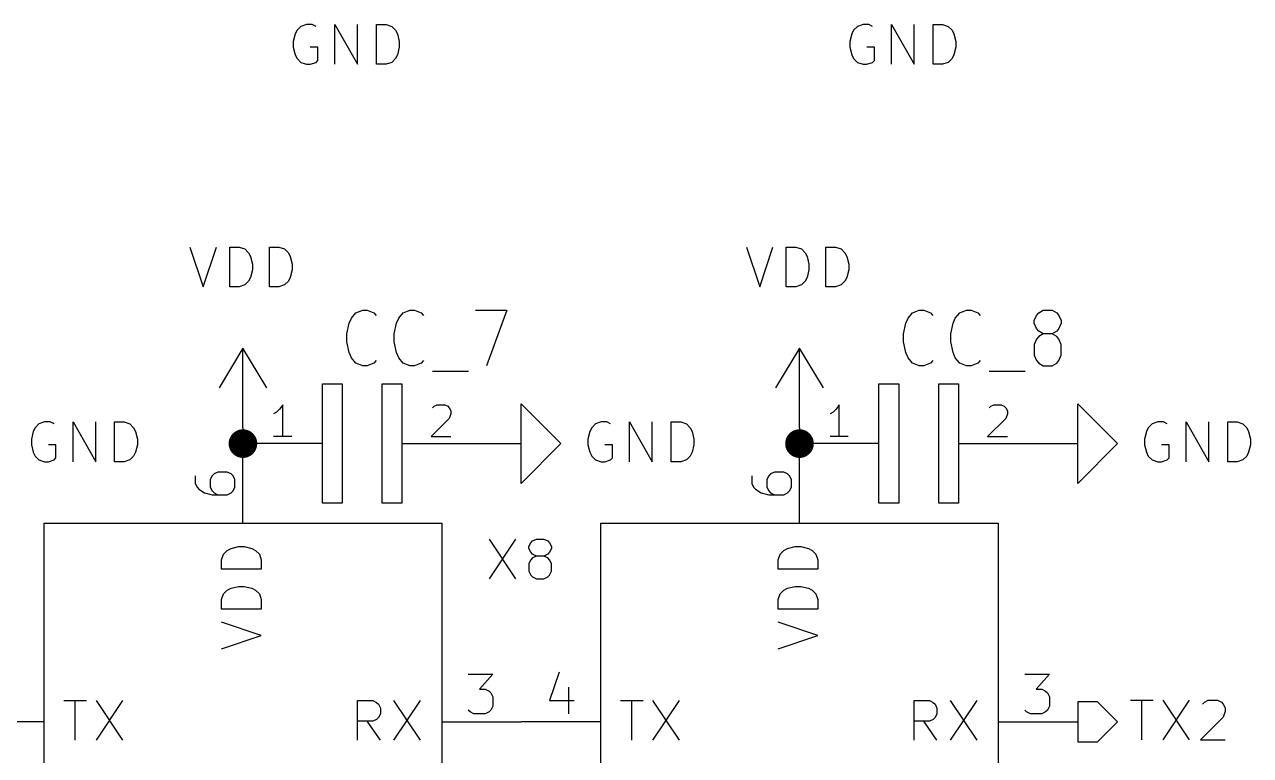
# Model space of a CAD drawing. Header units: millimetres. Extents: x 10 to 287, y -200 to -10.
# Drawn here: x 106.56 to 145.73, y -84.89 to -61.54 of the extents above; entities that cross this region are included whole.
import ezdxf

# ---------------------------------------------------------------- set-up
doc = ezdxf.new("R2010")
doc.units = ezdxf.units.MM
for name, color, linetype in [('GREENSIXTYFIVE', 129, 'CONTINUOUS'), ('LIGHTGREEN', 92, 'CONTINUOUS'), ('LIGHTRED', 12, 'CONTINUOUS'), ('RED', 14, 'CONTINUOUS'), ('YELLOWTHREE', 44, 'CONTINUOUS')]:
    doc.layers.add(name, color=color, linetype=linetype)

msp = doc.modelspace()

# ---------------------------------------------------------------- linework, layer by layer
at = {"layer": 'GREENSIXTYFIVE', "linetype": 'CONTINUOUS'}
for p, q in [((115.207, -61.8416), (115.1466, -62.0835)), ((115.207, -61.8416), (115.1466, -62.0835)), ((115.2675, -61.7207), (115.207, -61.8416)), ((115.2675, -61.7207), (115.207, -61.8416)), ((115.3885, -61.5997), (115.2675, -61.7207)), ((115.3885, -61.5997), (115.2675, -61.7207)), ((115.5699, -61.5392), (115.3885, -61.5997)), ((115.5699, -61.5392), (115.3885, -61.5997)), ((115.7513, -61.5392), (115.5699, -61.5392)), ((115.7513, -61.5392), (115.5699, -61.5392)), ((115.8723, -61.5997), (115.7513, -61.5392)), ((115.8723, -61.5997), (115.7513, -61.5392)), ((116.477, -62.8092), (116.477, -61.5392)), ((116.477, -61.5392), (117.2027, -62.8092)), ((116.477, -62.8092), (116.477, -61.5392)), ((116.477, -61.5392), (117.2027, -62.8092)), ((117.2027, -62.8092), (117.2027, -61.5392)), ((117.2027, -62.8092), (117.2027, -61.5392)), ((117.8075, -62.8092), (117.8075, -61.5392)), ((117.8075, -61.5392), (118.1099, -61.5392)), ((117.8075, -62.8092), (117.8075, -61.5392)), ((117.8075, -61.5392), (118.1099, -61.5392)), ((118.1099, -61.5392), (118.2913, -61.5997)), ((118.1099, -61.5392), (118.2913, -61.5997)), ((118.2913, -61.5997), (118.4123, -61.7207)), ((118.2913, -61.5997), (118.4123, -61.7207)), ((118.4123, -61.7207), (118.4728, -61.8416)), ((118.4123, -61.7207), (118.4728, -61.8416)), ((118.4728, -61.8416), (118.5332, -62.0835)), ((118.4728, -61.8416), (118.5332, -62.0835)), ((132.987, -61.8416), (132.9266, -62.0835)), ((132.987, -61.8416), (132.9266, -62.0835)), ((133.0475, -61.7207), (132.987, -61.8416)), ((133.0475, -61.7207), (132.987, -61.8416)), ((133.1685, -61.5997), (133.0475, -61.7207)), ((133.1685, -61.5997), (133.0475, -61.7207)), ((133.3499, -61.5392), (133.1685, -61.5997)), ((133.3499, -61.5392), (133.1685, -61.5997)), ((133.5313, -61.5392), (133.3499, -61.5392)), ((133.5313, -61.5392), (133.3499, -61.5392)), ((133.6523, -61.5997), (133.5313, -61.5392)), ((133.6523, -61.5997), (133.5313, -61.5392)), ((134.257, -62.8092), (134.257, -61.5392)), ((134.257, -61.5392), (134.9827, -62.8092)), ((134.257, -62.8092), (134.257, -61.5392)), ((134.257, -61.5392), (134.9827, -62.8092)), ((134.9827, -62.8092), (134.9827, -61.5392)), ((134.9827, -62.8092), (134.9827, -61.5392)), ((135.5875, -62.8092), (135.5875, -61.5392)), ((135.5875, -61.5392), (135.8899, -61.5392)), ((135.5875, -62.8092), (135.5875, -61.5392)), ((135.5875, -61.5392), (135.8899, -61.5392)), ((135.8899, -61.5392), (136.0713, -61.5997)), ((135.8899, -61.5392), (136.0713, -61.5997)), ((136.0713, -61.5997), (136.1923, -61.7207)), ((136.0713, -61.5997), (136.1923, -61.7207)), ((136.1923, -61.7207), (136.2528, -61.8416)), ((136.1923, -61.7207), (136.2528, -61.8416)), ((136.2528, -61.8416), (136.3132, -62.0835)), ((136.2528, -61.8416), (136.3132, -62.0835)), ((115.1466, -62.0835), (115.1466, -62.2649)), ((115.1466, -62.0835), (115.1466, -62.2649)), ((115.1466, -62.2649), (115.207, -62.5068)), ((115.1466, -62.2649), (115.207, -62.5068)), ((115.9327, -62.2649), (115.6908, -62.2649)), ((115.9327, -62.2649), (115.6908, -62.2649)), ((115.9327, -62.6883), (115.9327, -62.2649)), ((115.9327, -62.6883), (115.9327, -62.2649)), ((118.5332, -62.2649), (118.4728, -62.5068)), ((118.5332, -62.2649), (118.4728, -62.5068)), ((118.5332, -62.0835), (118.5332, -62.2649)), ((118.5332, -62.0835), (118.5332, -62.2649)), ((132.9266, -62.0835), (132.9266, -62.2649)), ((132.9266, -62.0835), (132.9266, -62.2649)), ((132.9266, -62.2649), (132.987, -62.5068)), ((132.9266, -62.2649), (132.987, -62.5068)), ((133.7127, -62.2649), (133.4708, -62.2649)), ((133.7127, -62.2649), (133.4708, -62.2649)), ((133.7127, -62.6883), (133.7127, -62.2649)), ((133.7127, -62.6883), (133.7127, -62.2649)), ((136.3132, -62.2649), (136.2528, -62.5068)), ((136.3132, -62.2649), (136.2528, -62.5068)), ((136.3132, -62.0835), (136.3132, -62.2649)), ((136.3132, -62.0835), (136.3132, -62.2649)), ((115.207, -62.5068), (115.2675, -62.6278)), ((115.207, -62.5068), (115.2675, -62.6278)), ((115.2675, -62.6278), (115.3885, -62.7488)), ((115.2675, -62.6278), (115.3885, -62.7488)), ((118.4123, -62.6278), (118.2913, -62.7488)), ((118.4123, -62.6278), (118.2913, -62.7488)), ((118.4728, -62.5068), (118.4123, -62.6278)), ((118.4728, -62.5068), (118.4123, -62.6278)), ((132.987, -62.5068), (133.0475, -62.6278)), ((132.987, -62.5068), (133.0475, -62.6278)), ((133.0475, -62.6278), (133.1685, -62.7488)), ((133.0475, -62.6278), (133.1685, -62.7488)), ((136.1923, -62.6278), (136.0713, -62.7488)), ((136.1923, -62.6278), (136.0713, -62.7488)), ((136.2528, -62.5068), (136.1923, -62.6278)), ((136.2528, -62.5068), (136.1923, -62.6278)), ((115.3885, -62.7488), (115.5699, -62.8092)), ((115.3885, -62.7488), (115.5699, -62.8092)), ((115.5699, -62.8092), (115.6908, -62.8092)), ((115.5699, -62.8092), (115.6908, -62.8092)), ((115.6908, -62.8092), (115.8723, -62.7488)), ((115.6908, -62.8092), (115.8723, -62.7488)), ((115.8723, -62.7488), (115.9327, -62.6883)), ((115.8723, -62.7488), (115.9327, -62.6883)), ((118.1099, -62.8092), (117.8075, -62.8092)), ((118.1099, -62.8092), (117.8075, -62.8092)), ((118.2913, -62.7488), (118.1099, -62.8092)), ((118.2913, -62.7488), (118.1099, -62.8092)), ((133.1685, -62.7488), (133.3499, -62.8092)), ((133.1685, -62.7488), (133.3499, -62.8092)), ((133.3499, -62.8092), (133.4708, -62.8092)), ((133.3499, -62.8092), (133.4708, -62.8092)), ((133.4708, -62.8092), (133.6523, -62.7488)), ((133.4708, -62.8092), (133.6523, -62.7488)), ((133.6523, -62.7488), (133.7127, -62.6883)), ((133.6523, -62.7488), (133.7127, -62.6883)), ((135.8899, -62.8092), (135.5875, -62.8092)), ((135.8899, -62.8092), (135.5875, -62.8092)), ((136.0713, -62.7488), (135.8899, -62.8092)), ((136.0713, -62.7488), (135.8899, -62.8092)), ((111.8446, -68.6512), (112.2679, -69.9212)), ((111.8446, -68.6512), (112.2679, -69.9212)), ((112.2679, -69.9212), (112.6913, -68.6512)), ((112.2679, -69.9212), (112.6913, -68.6512)), ((113.1146, -69.9212), (113.1146, -68.6512)), ((113.1146, -68.6512), (113.417, -68.6512)), ((113.1146, -69.9212), (113.1146, -68.6512)), ((113.1146, -68.6512), (113.417, -68.6512)), ((113.417, -68.6512), (113.5984, -68.7117)), ((113.417, -68.6512), (113.5984, -68.7117)), ((113.5984, -68.7117), (113.7194, -68.8327)), ((113.5984, -68.7117), (113.7194, -68.8327)), ((113.7194, -68.8327), (113.7799, -68.9536)), ((113.7194, -68.8327), (113.7799, -68.9536)), ((114.3846, -69.9212), (114.3846, -68.6512)), ((114.3846, -68.6512), (114.687, -68.6512)), ((114.3846, -69.9212), (114.3846, -68.6512)), ((114.3846, -68.6512), (114.687, -68.6512)), ((114.687, -68.6512), (114.8684, -68.7117)), ((114.687, -68.6512), (114.8684, -68.7117)), ((114.8684, -68.7117), (114.9894, -68.8327)), ((114.8684, -68.7117), (114.9894, -68.8327)), ((114.9894, -68.8327), (115.0499, -68.9536)), ((114.9894, -68.8327), (115.0499, -68.9536)), ((129.6246, -68.6512), (130.0479, -69.9212)), ((129.6246, -68.6512), (130.0479, -69.9212)), ((130.0479, -69.9212), (130.4713, -68.6512)), ((130.0479, -69.9212), (130.4713, -68.6512)), ((130.8946, -69.9212), (130.8946, -68.6512)), ((130.8946, -68.6512), (131.197, -68.6512)), ((130.8946, -69.9212), (130.8946, -68.6512)), ((130.8946, -68.6512), (131.197, -68.6512)), ((131.197, -68.6512), (131.3784, -68.7117)), ((131.197, -68.6512), (131.3784, -68.7117)), ((131.3784, -68.7117), (131.4994, -68.8327)), ((131.3784, -68.7117), (131.4994, -68.8327)), ((131.4994, -68.8327), (131.5599, -68.9536)), ((131.4994, -68.8327), (131.5599, -68.9536)), ((132.1646, -69.9212), (132.1646, -68.6512)), ((132.1646, -68.6512), (132.467, -68.6512)), ((132.1646, -69.9212), (132.1646, -68.6512)), ((132.1646, -68.6512), (132.467, -68.6512)), ((132.467, -68.6512), (132.6484, -68.7117)), ((132.467, -68.6512), (132.6484, -68.7117)), ((132.6484, -68.7117), (132.7694, -68.8327)), ((132.6484, -68.7117), (132.7694, -68.8327)), ((132.7694, -68.8327), (132.8299, -68.9536)), ((132.7694, -68.8327), (132.8299, -68.9536)), ((113.7799, -68.9536), (113.8403, -69.1955)), ((113.7799, -68.9536), (113.8403, -69.1955)), ((113.8403, -69.1955), (113.8403, -69.3769)), ((113.8403, -69.1955), (113.8403, -69.3769)), ((115.0499, -68.9536), (115.1103, -69.1955)), ((115.0499, -68.9536), (115.1103, -69.1955)), ((115.1103, -69.1955), (115.1103, -69.3769)), ((115.1103, -69.1955), (115.1103, -69.3769)), ((131.5599, -68.9536), (131.6203, -69.1955)), ((131.5599, -68.9536), (131.6203, -69.1955)), ((131.6203, -69.1955), (131.6203, -69.3769)), ((131.6203, -69.1955), (131.6203, -69.3769)), ((132.8299, -68.9536), (132.8903, -69.1955)), ((132.8299, -68.9536), (132.8903, -69.1955)), ((132.8903, -69.1955), (132.8903, -69.3769)), ((132.8903, -69.1955), (132.8903, -69.3769)), ((113.7799, -69.6188), (113.7194, -69.7398)), ((113.7799, -69.6188), (113.7194, -69.7398)), ((113.8403, -69.3769), (113.7799, -69.6188)), ((113.8403, -69.3769), (113.7799, -69.6188)), ((115.0499, -69.6188), (114.9894, -69.7398)), ((115.0499, -69.6188), (114.9894, -69.7398)), ((115.1103, -69.3769), (115.0499, -69.6188)), ((115.1103, -69.3769), (115.0499, -69.6188)), ((131.5599, -69.6188), (131.4994, -69.7398)), ((131.5599, -69.6188), (131.4994, -69.7398)), ((131.6203, -69.3769), (131.5599, -69.6188)), ((131.6203, -69.3769), (131.5599, -69.6188)), ((132.8299, -69.6188), (132.7694, -69.7398)), ((132.8299, -69.6188), (132.7694, -69.7398)), ((132.8903, -69.3769), (132.8299, -69.6188)), ((132.8903, -69.3769), (132.8299, -69.6188)), ((113.417, -69.9212), (113.1146, -69.9212)), ((113.417, -69.9212), (113.1146, -69.9212)), ((113.5984, -69.8608), (113.417, -69.9212)), ((113.5984, -69.8608), (113.417, -69.9212)), ((113.7194, -69.7398), (113.5984, -69.8608)), ((113.7194, -69.7398), (113.5984, -69.8608)), ((114.687, -69.9212), (114.3846, -69.9212)), ((114.687, -69.9212), (114.3846, -69.9212)), ((114.8684, -69.8608), (114.687, -69.9212)), ((114.8684, -69.8608), (114.687, -69.9212)), ((114.9894, -69.7398), (114.8684, -69.8608)), ((114.9894, -69.7398), (114.8684, -69.8608)), ((131.197, -69.9212), (130.8946, -69.9212)), ((131.197, -69.9212), (130.8946, -69.9212)), ((131.3784, -69.8608), (131.197, -69.9212)), ((131.3784, -69.8608), (131.197, -69.9212)), ((131.4994, -69.7398), (131.3784, -69.8608)), ((131.4994, -69.7398), (131.3784, -69.8608)), ((132.467, -69.9212), (132.1646, -69.9212)), ((132.467, -69.9212), (132.1646, -69.9212)), ((132.6484, -69.8608), (132.467, -69.9212)), ((132.6484, -69.8608), (132.467, -69.9212)), ((132.7694, -69.7398), (132.6484, -69.8608)), ((132.7694, -69.7398), (132.6484, -69.8608)), ((117.0051, -70.9166), (117.149, -70.7473)), ((117.0051, -70.9166), (117.149, -70.7473)), ((117.149, -70.7473), (117.3649, -70.6626)), ((117.149, -70.7473), (117.3649, -70.6626)), ((117.3649, -70.6626), (117.5088, -70.6626)), ((117.3649, -70.6626), (117.5088, -70.6626)), ((117.5088, -70.6626), (117.7247, -70.7473)), ((117.5088, -70.6626), (117.7247, -70.7473)), ((117.7247, -70.7473), (117.7967, -70.832)), ((117.7247, -70.7473), (117.7967, -70.832)), ((118.5164, -70.9166), (118.6603, -70.7473)), ((118.5164, -70.9166), (118.6603, -70.7473)), ((118.6603, -70.7473), (118.8762, -70.6626)), ((118.6603, -70.7473), (118.8762, -70.6626)), ((118.8762, -70.6626), (119.0201, -70.6626)), ((118.8762, -70.6626), (119.0201, -70.6626)), ((119.0201, -70.6626), (119.236, -70.7473)), ((119.0201, -70.6626), (119.236, -70.7473)), ((119.236, -70.7473), (119.308, -70.832)), ((119.236, -70.7473), (119.308, -70.832)), ((120.9633, -70.6626), (121.9708, -70.6626)), ((120.9633, -70.6626), (121.9708, -70.6626)), ((121.9708, -70.6626), (121.3231, -72.4406)), ((121.9708, -70.6626), (121.3231, -72.4406)), ((134.7851, -70.9166), (134.929, -70.7473)), ((134.7851, -70.9166), (134.929, -70.7473)), ((134.929, -70.7473), (135.1449, -70.6626)), ((134.929, -70.7473), (135.1449, -70.6626)), ((135.1449, -70.6626), (135.2888, -70.6626)), ((135.1449, -70.6626), (135.2888, -70.6626)), ((135.2888, -70.6626), (135.5047, -70.7473)), ((135.2888, -70.6626), (135.5047, -70.7473)), ((135.5047, -70.7473), (135.5767, -70.832)), ((135.5047, -70.7473), (135.5767, -70.832)), ((136.2964, -70.9166), (136.4403, -70.7473)), ((136.2964, -70.9166), (136.4403, -70.7473)), ((136.4403, -70.7473), (136.6562, -70.6626)), ((136.4403, -70.7473), (136.6562, -70.6626)), ((136.6562, -70.6626), (136.8001, -70.6626)), ((136.6562, -70.6626), (136.8001, -70.6626)), ((136.8001, -70.6626), (137.016, -70.7473)), ((136.8001, -70.6626), (137.016, -70.7473)), ((137.016, -70.7473), (137.088, -70.832)), ((137.016, -70.7473), (137.088, -70.832)), ((138.8152, -71.0013), (138.8872, -70.832)), ((138.8152, -71.0013), (138.8872, -70.832)), ((138.8872, -70.832), (138.9592, -70.7473)), ((138.8872, -70.832), (138.9592, -70.7473)), ((138.9592, -70.7473), (139.1031, -70.6626)), ((138.9592, -70.7473), (139.1031, -70.6626)), ((139.1031, -70.6626), (139.391, -70.6626)), ((139.1031, -70.6626), (139.391, -70.6626)), ((139.391, -70.6626), (139.5349, -70.7473)), ((139.391, -70.6626), (139.5349, -70.7473)), ((139.5349, -70.7473), (139.6069, -70.832)), ((139.5349, -70.7473), (139.6069, -70.832)), ((139.6069, -70.832), (139.6788, -71.0013)), ((139.6069, -70.832), (139.6788, -71.0013)), ((116.8611, -71.4246), (116.9331, -71.086)), ((116.8611, -71.4246), (116.9331, -71.086)), ((116.9331, -71.086), (117.0051, -70.9166)), ((116.9331, -71.086), (117.0051, -70.9166)), ((118.3724, -71.4246), (118.4444, -71.086)), ((118.3724, -71.4246), (118.4444, -71.086)), ((118.4444, -71.086), (118.5164, -70.9166)), ((118.4444, -71.086), (118.5164, -70.9166)), ((134.6411, -71.4246), (134.7131, -71.086)), ((134.6411, -71.4246), (134.7131, -71.086)), ((134.7131, -71.086), (134.7851, -70.9166)), ((134.7131, -71.086), (134.7851, -70.9166)), ((136.1524, -71.4246), (136.2244, -71.086)), ((136.1524, -71.4246), (136.2244, -71.086)), ((136.2244, -71.086), (136.2964, -70.9166)), ((136.2244, -71.086), (136.2964, -70.9166)), ((138.8152, -71.086), (138.8152, -71.0013)), ((138.8152, -71.086), (138.8152, -71.0013)), ((138.8872, -71.2553), (138.8152, -71.086)), ((138.8872, -71.2553), (138.8152, -71.086)), ((138.9592, -71.34), (138.8872, -71.2553)), ((138.9592, -71.34), (138.8872, -71.2553)), ((139.6069, -71.2553), (139.5349, -71.34)), ((139.6069, -71.2553), (139.5349, -71.34)), ((139.6788, -71.086), (139.6069, -71.2553)), ((139.6788, -71.086), (139.6069, -71.2553)), ((139.6788, -71.0013), (139.6788, -71.086)), ((139.6788, -71.0013), (139.6788, -71.086)), ((116.8611, -71.6786), (116.8611, -71.4246)), ((116.8611, -71.6786), (116.8611, -71.4246)), ((118.3724, -71.6786), (118.3724, -71.4246)), ((118.3724, -71.6786), (118.3724, -71.4246)), ((134.6411, -71.6786), (134.6411, -71.4246)), ((134.6411, -71.6786), (134.6411, -71.4246)), ((136.1524, -71.6786), (136.1524, -71.4246)), ((136.1524, -71.6786), (136.1524, -71.4246)), ((138.8872, -71.594), (138.8152, -71.7633)), ((138.8872, -71.594), (138.8152, -71.7633)), ((138.9592, -71.5093), (138.8872, -71.594)), ((138.9592, -71.5093), (138.8872, -71.594)), ((139.1031, -71.4246), (138.9592, -71.34)), ((139.1031, -71.4246), (138.9592, -71.34)), ((139.1031, -71.4246), (138.9592, -71.5093)), ((139.1031, -71.4246), (138.9592, -71.5093)), ((139.391, -71.4246), (139.1031, -71.4246)), ((139.391, -71.4246), (139.1031, -71.4246)), ((139.5349, -71.34), (139.391, -71.4246)), ((139.5349, -71.34), (139.391, -71.4246)), ((139.5349, -71.5093), (139.391, -71.4246)), ((139.5349, -71.5093), (139.391, -71.4246)), ((139.6069, -71.594), (139.5349, -71.5093)), ((139.6069, -71.594), (139.5349, -71.5093)), ((139.6788, -71.7633), (139.6069, -71.594)), ((139.6788, -71.7633), (139.6069, -71.594)), ((116.9331, -72.0173), (116.8611, -71.6786)), ((116.9331, -72.0173), (116.8611, -71.6786)), ((117.0051, -72.1866), (116.9331, -72.0173)), ((117.0051, -72.1866), (116.9331, -72.0173)), ((118.4444, -72.0173), (118.3724, -71.6786)), ((118.4444, -72.0173), (118.3724, -71.6786)), ((118.5164, -72.1866), (118.4444, -72.0173)), ((118.5164, -72.1866), (118.4444, -72.0173)), ((134.7131, -72.0173), (134.6411, -71.6786)), ((134.7131, -72.0173), (134.6411, -71.6786)), ((134.7851, -72.1866), (134.7131, -72.0173)), ((134.7851, -72.1866), (134.7131, -72.0173)), ((136.2244, -72.0173), (136.1524, -71.6786)), ((136.2244, -72.0173), (136.1524, -71.6786)), ((136.2964, -72.1866), (136.2244, -72.0173)), ((136.2964, -72.1866), (136.2244, -72.0173)), ((138.8152, -71.7633), (138.8152, -72.102)), ((138.8152, -71.7633), (138.8152, -72.102)), ((139.6788, -72.102), (139.6788, -71.7633)), ((139.6788, -72.102), (139.6788, -71.7633)), ((117.149, -72.356), (117.0051, -72.1866)), ((117.149, -72.356), (117.0051, -72.1866)), ((117.3649, -72.4406), (117.149, -72.356)), ((117.3649, -72.4406), (117.149, -72.356)), ((117.5088, -72.4406), (117.3649, -72.4406)), ((117.5088, -72.4406), (117.3649, -72.4406)), ((117.7247, -72.356), (117.5088, -72.4406)), ((117.7247, -72.356), (117.5088, -72.4406)), ((117.7967, -72.2713), (117.7247, -72.356)), ((117.7967, -72.2713), (117.7247, -72.356)), ((118.6603, -72.356), (118.5164, -72.1866)), ((118.6603, -72.356), (118.5164, -72.1866)), ((118.8762, -72.4406), (118.6603, -72.356)), ((118.8762, -72.4406), (118.6603, -72.356)), ((119.0201, -72.4406), (118.8762, -72.4406)), ((119.0201, -72.4406), (118.8762, -72.4406)), ((119.236, -72.356), (119.0201, -72.4406)), ((119.236, -72.356), (119.0201, -72.4406)), ((119.308, -72.2713), (119.236, -72.356)), ((119.308, -72.2713), (119.236, -72.356)), ((134.929, -72.356), (134.7851, -72.1866)), ((134.929, -72.356), (134.7851, -72.1866)), ((135.1449, -72.4406), (134.929, -72.356)), ((135.1449, -72.4406), (134.929, -72.356)), ((135.2888, -72.4406), (135.1449, -72.4406)), ((135.2888, -72.4406), (135.1449, -72.4406)), ((135.5047, -72.356), (135.2888, -72.4406)), ((135.5047, -72.356), (135.2888, -72.4406)), ((135.5767, -72.2713), (135.5047, -72.356)), ((135.5767, -72.2713), (135.5047, -72.356)), ((136.4403, -72.356), (136.2964, -72.1866)), ((136.4403, -72.356), (136.2964, -72.1866)), ((136.6562, -72.4406), (136.4403, -72.356)), ((136.6562, -72.4406), (136.4403, -72.356)), ((136.8001, -72.4406), (136.6562, -72.4406)), ((136.8001, -72.4406), (136.6562, -72.4406)), ((137.016, -72.356), (136.8001, -72.4406)), ((137.016, -72.356), (136.8001, -72.4406)), ((137.088, -72.2713), (137.016, -72.356)), ((137.088, -72.2713), (137.016, -72.356)), ((138.8152, -72.102), (138.8872, -72.2713)), ((138.8152, -72.102), (138.8872, -72.2713)), ((138.8872, -72.2713), (138.9592, -72.356)), ((138.8872, -72.2713), (138.9592, -72.356)), ((138.9592, -72.356), (139.1031, -72.4406)), ((138.9592, -72.356), (139.1031, -72.4406)), ((139.1031, -72.4406), (139.391, -72.4406)), ((139.1031, -72.4406), (139.391, -72.4406)), ((139.391, -72.4406), (139.5349, -72.356)), ((139.391, -72.4406), (139.5349, -72.356)), ((139.5349, -72.356), (139.6069, -72.2713)), ((139.5349, -72.356), (139.6069, -72.2713)), ((139.6069, -72.2713), (139.6788, -72.102)), ((139.6069, -72.2713), (139.6788, -72.102)), ((119.5959, -72.61), (120.7473, -72.61)), ((119.5959, -72.61), (120.7473, -72.61)), ((137.3759, -72.61), (138.5273, -72.61)), ((137.3759, -72.61), (138.5273, -72.61)), ((107.021, -74.2996), (106.9, -74.4206)), ((107.021, -74.2996), (106.9, -74.4206)), ((107.2024, -74.2391), (107.021, -74.2996)), ((107.2024, -74.2391), (107.021, -74.2996)), ((107.3838, -74.2391), (107.2024, -74.2391)), ((107.3838, -74.2391), (107.2024, -74.2391)), ((107.5048, -74.2996), (107.3838, -74.2391)), ((107.5048, -74.2996), (107.3838, -74.2391)), ((108.1095, -75.5091), (108.1095, -74.2391)), ((108.1095, -74.2391), (108.8352, -75.5091)), ((108.1095, -75.5091), (108.1095, -74.2391)), ((108.1095, -74.2391), (108.8352, -75.5091)), ((108.8352, -75.5091), (108.8352, -74.2391)), ((108.8352, -75.5091), (108.8352, -74.2391)), ((109.44, -75.5091), (109.44, -74.2391)), ((109.44, -74.2391), (109.7424, -74.2391)), ((109.44, -75.5091), (109.44, -74.2391)), ((109.44, -74.2391), (109.7424, -74.2391)), ((109.7424, -74.2391), (109.9238, -74.2996)), ((109.7424, -74.2391), (109.9238, -74.2996)), ((109.9238, -74.2996), (110.0448, -74.4206)), ((109.9238, -74.2996), (110.0448, -74.4206)), ((124.801, -74.2996), (124.68, -74.4206)), ((124.801, -74.2996), (124.68, -74.4206)), ((124.9824, -74.2391), (124.801, -74.2996)), ((124.9824, -74.2391), (124.801, -74.2996)), ((125.1638, -74.2391), (124.9824, -74.2391)), ((125.1638, -74.2391), (124.9824, -74.2391)), ((125.2848, -74.2996), (125.1638, -74.2391)), ((125.2848, -74.2996), (125.1638, -74.2391)), ((125.8895, -75.5091), (125.8895, -74.2391)), ((125.8895, -74.2391), (126.6152, -75.5091)), ((125.8895, -75.5091), (125.8895, -74.2391)), ((125.8895, -74.2391), (126.6152, -75.5091)), ((126.6152, -75.5091), (126.6152, -74.2391)), ((126.6152, -75.5091), (126.6152, -74.2391)), ((127.22, -75.5091), (127.22, -74.2391)), ((127.22, -74.2391), (127.5224, -74.2391)), ((127.22, -75.5091), (127.22, -74.2391)), ((127.22, -74.2391), (127.5224, -74.2391)), ((127.5224, -74.2391), (127.7038, -74.2996)), ((127.5224, -74.2391), (127.7038, -74.2996)), ((127.7038, -74.2996), (127.8248, -74.4206)), ((127.7038, -74.2996), (127.8248, -74.4206)), ((142.581, -74.2996), (142.46, -74.4206)), ((142.581, -74.2996), (142.46, -74.4206)), ((142.7624, -74.2391), (142.581, -74.2996)), ((142.7624, -74.2391), (142.581, -74.2996)), ((142.9438, -74.2391), (142.7624, -74.2391)), ((142.9438, -74.2391), (142.7624, -74.2391)), ((143.0648, -74.2996), (142.9438, -74.2391)), ((143.0648, -74.2996), (142.9438, -74.2391)), ((143.6695, -75.5091), (143.6695, -74.2391)), ((143.6695, -74.2391), (144.3952, -75.5091)), ((143.6695, -75.5091), (143.6695, -74.2391)), ((143.6695, -74.2391), (144.3952, -75.5091)), ((144.3952, -75.5091), (144.3952, -74.2391)), ((144.3952, -75.5091), (144.3952, -74.2391)), ((145, -75.5091), (145, -74.2391)), ((145, -74.2391), (145.3024, -74.2391)), ((145, -75.5091), (145, -74.2391)), ((145, -74.2391), (145.3024, -74.2391)), ((145.3024, -74.2391), (145.4838, -74.2996)), ((145.3024, -74.2391), (145.4838, -74.2996)), ((145.4838, -74.2996), (145.6048, -74.4206)), ((145.4838, -74.2996), (145.6048, -74.4206)), ((106.8395, -74.5415), (106.7791, -74.7834)), ((106.8395, -74.5415), (106.7791, -74.7834)), ((106.7791, -74.7834), (106.7791, -74.9648)), ((106.7791, -74.7834), (106.7791, -74.9648)), ((106.9, -74.4206), (106.8395, -74.5415)), ((106.9, -74.4206), (106.8395, -74.5415)), ((110.0448, -74.4206), (110.1053, -74.5415)), ((110.0448, -74.4206), (110.1053, -74.5415)), ((110.1053, -74.5415), (110.1657, -74.7834)), ((110.1053, -74.5415), (110.1657, -74.7834)), ((110.1657, -74.7834), (110.1657, -74.9648)), ((110.1657, -74.7834), (110.1657, -74.9648)), ((124.6195, -74.5415), (124.5591, -74.7834)), ((124.6195, -74.5415), (124.5591, -74.7834)), ((124.5591, -74.7834), (124.5591, -74.9648)), ((124.5591, -74.7834), (124.5591, -74.9648)), ((124.68, -74.4206), (124.6195, -74.5415)), ((124.68, -74.4206), (124.6195, -74.5415)), ((127.8248, -74.4206), (127.8853, -74.5415)), ((127.8248, -74.4206), (127.8853, -74.5415)), ((127.8853, -74.5415), (127.9457, -74.7834)), ((127.8853, -74.5415), (127.9457, -74.7834)), ((127.9457, -74.7834), (127.9457, -74.9648)), ((127.9457, -74.7834), (127.9457, -74.9648)), ((142.3995, -74.5415), (142.3391, -74.7834)), ((142.3995, -74.5415), (142.3391, -74.7834)), ((142.3391, -74.7834), (142.3391, -74.9648)), ((142.3391, -74.7834), (142.3391, -74.9648)), ((142.46, -74.4206), (142.3995, -74.5415)), ((142.46, -74.4206), (142.3995, -74.5415)), ((145.6048, -74.4206), (145.6653, -74.5415)), ((145.6048, -74.4206), (145.6653, -74.5415)), ((145.6653, -74.5415), (145.7257, -74.7834)), ((145.6653, -74.5415), (145.7257, -74.7834)), ((145.7257, -74.7834), (145.7257, -74.9648)), ((145.7257, -74.7834), (145.7257, -74.9648)), ((106.7791, -74.9648), (106.8395, -75.2067)), ((106.7791, -74.9648), (106.8395, -75.2067)), ((107.5652, -74.9648), (107.3233, -74.9648)), ((107.5652, -74.9648), (107.3233, -74.9648)), ((107.5652, -75.3882), (107.5652, -74.9648)), ((107.5652, -75.3882), (107.5652, -74.9648)), ((110.1657, -74.9648), (110.1053, -75.2067)), ((110.1657, -74.9648), (110.1053, -75.2067)), ((124.5591, -74.9648), (124.6195, -75.2067)), ((124.5591, -74.9648), (124.6195, -75.2067)), ((125.3452, -74.9648), (125.1033, -74.9648)), ((125.3452, -74.9648), (125.1033, -74.9648)), ((125.3452, -75.3882), (125.3452, -74.9648)), ((125.3452, -75.3882), (125.3452, -74.9648)), ((127.9457, -74.9648), (127.8853, -75.2067)), ((127.9457, -74.9648), (127.8853, -75.2067)), ((142.3391, -74.9648), (142.3995, -75.2067)), ((142.3391, -74.9648), (142.3995, -75.2067)), ((143.1252, -74.9648), (142.8833, -74.9648)), ((143.1252, -74.9648), (142.8833, -74.9648)), ((143.1252, -75.3882), (143.1252, -74.9648)), ((143.1252, -75.3882), (143.1252, -74.9648)), ((145.7257, -74.9648), (145.6653, -75.2067)), ((145.7257, -74.9648), (145.6653, -75.2067)), ((106.8395, -75.2067), (106.9, -75.3277)), ((106.8395, -75.2067), (106.9, -75.3277)), ((106.9, -75.3277), (107.021, -75.4487)), ((106.9, -75.3277), (107.021, -75.4487)), ((107.021, -75.4487), (107.2024, -75.5091)), ((107.021, -75.4487), (107.2024, -75.5091)), ((107.2024, -75.5091), (107.3233, -75.5091)), ((107.2024, -75.5091), (107.3233, -75.5091)), ((107.3233, -75.5091), (107.5048, -75.4487)), ((107.3233, -75.5091), (107.5048, -75.4487)), ((107.5048, -75.4487), (107.5652, -75.3882)), ((107.5048, -75.4487), (107.5652, -75.3882)), ((109.7424, -75.5091), (109.44, -75.5091)), ((109.7424, -75.5091), (109.44, -75.5091)), ((109.9238, -75.4487), (109.7424, -75.5091)), ((109.9238, -75.4487), (109.7424, -75.5091)), ((110.0448, -75.3277), (109.9238, -75.4487)), ((110.0448, -75.3277), (109.9238, -75.4487)), ((110.1053, -75.2067), (110.0448, -75.3277)), ((110.1053, -75.2067), (110.0448, -75.3277)), ((124.6195, -75.2067), (124.68, -75.3277)), ((124.6195, -75.2067), (124.68, -75.3277)), ((124.68, -75.3277), (124.801, -75.4487)), ((124.68, -75.3277), (124.801, -75.4487)), ((124.801, -75.4487), (124.9824, -75.5091)), ((124.801, -75.4487), (124.9824, -75.5091)), ((124.9824, -75.5091), (125.1033, -75.5091)), ((124.9824, -75.5091), (125.1033, -75.5091)), ((125.1033, -75.5091), (125.2848, -75.4487)), ((125.1033, -75.5091), (125.2848, -75.4487)), ((125.2848, -75.4487), (125.3452, -75.3882)), ((125.2848, -75.4487), (125.3452, -75.3882)), ((127.5224, -75.5091), (127.22, -75.5091)), ((127.5224, -75.5091), (127.22, -75.5091)), ((127.7038, -75.4487), (127.5224, -75.5091)), ((127.7038, -75.4487), (127.5224, -75.5091)), ((127.8248, -75.3277), (127.7038, -75.4487)), ((127.8248, -75.3277), (127.7038, -75.4487)), ((127.8853, -75.2067), (127.8248, -75.3277)), ((127.8853, -75.2067), (127.8248, -75.3277)), ((142.3995, -75.2067), (142.46, -75.3277)), ((142.3995, -75.2067), (142.46, -75.3277)), ((142.46, -75.3277), (142.581, -75.4487)), ((142.46, -75.3277), (142.581, -75.4487)), ((142.581, -75.4487), (142.7624, -75.5091)), ((142.581, -75.4487), (142.7624, -75.5091)), ((142.7624, -75.5091), (142.8833, -75.5091)), ((142.7624, -75.5091), (142.8833, -75.5091)), ((142.8833, -75.5091), (143.0648, -75.4487)), ((142.8833, -75.5091), (143.0648, -75.4487)), ((143.0648, -75.4487), (143.1252, -75.3882)), ((143.0648, -75.4487), (143.1252, -75.3882)), ((145.3024, -75.5091), (145, -75.5091)), ((145.3024, -75.5091), (145, -75.5091)), ((145.4838, -75.4487), (145.3024, -75.5091)), ((145.4838, -75.4487), (145.3024, -75.5091)), ((145.6048, -75.3277), (145.4838, -75.4487)), ((145.6048, -75.3277), (145.4838, -75.4487)), ((145.6653, -75.2067), (145.6048, -75.3277)), ((145.6653, -75.2067), (145.6048, -75.3277)), ((113.037, -78.3408), (113.1579, -78.2803)), ((113.037, -78.3408), (113.1579, -78.2803)), ((113.1579, -78.2803), (113.3998, -78.2199)), ((113.1579, -78.2803), (113.3998, -78.2199)), ((113.3998, -78.2199), (113.5812, -78.2199)), ((113.3998, -78.2199), (113.5812, -78.2199)), ((113.5812, -78.2199), (113.8231, -78.2803)), ((113.5812, -78.2199), (113.8231, -78.2803)), ((113.8231, -78.2803), (113.9441, -78.3408)), ((113.8231, -78.2803), (113.9441, -78.3408)), ((121.3999, -77.979), (122.2465, -79.249)), ((122.2465, -77.979), (121.3999, -79.249)), ((121.3999, -77.979), (122.2465, -79.249)), ((122.2465, -77.979), (121.3999, -79.249)), ((122.6699, -78.2209), (122.7303, -78.1)), ((122.6699, -78.2209), (122.7303, -78.1)), ((122.6699, -78.2814), (122.6699, -78.2209)), ((122.6699, -78.2814), (122.6699, -78.2209)), ((122.7303, -78.4024), (122.6699, -78.2814)), ((122.7303, -78.4024), (122.6699, -78.2814)), ((122.7303, -78.1), (122.7908, -78.0395)), ((122.7303, -78.1), (122.7908, -78.0395)), ((122.7908, -78.0395), (122.9118, -77.979)), ((122.7908, -78.0395), (122.9118, -77.979)), ((122.9118, -77.979), (123.1537, -77.979)), ((122.9118, -77.979), (123.1537, -77.979)), ((123.1537, -77.979), (123.2746, -78.0395)), ((123.1537, -77.979), (123.2746, -78.0395)), ((123.2746, -78.0395), (123.3351, -78.1)), ((123.2746, -78.0395), (123.3351, -78.1)), ((123.3351, -78.1), (123.3956, -78.2209)), ((123.3351, -78.1), (123.3956, -78.2209)), ((123.3956, -78.2814), (123.3351, -78.4024)), ((123.3956, -78.2814), (123.3351, -78.4024)), ((123.3956, -78.2209), (123.3956, -78.2814)), ((123.3956, -78.2209), (123.3956, -78.2814)), ((130.817, -78.3408), (130.9379, -78.2803)), ((130.817, -78.3408), (130.9379, -78.2803)), ((130.9379, -78.2803), (131.1798, -78.2199)), ((130.9379, -78.2803), (131.1798, -78.2199)), ((131.1798, -78.2199), (131.3612, -78.2199)), ((131.1798, -78.2199), (131.3612, -78.2199)), ((131.3612, -78.2199), (131.6031, -78.2803)), ((131.3612, -78.2199), (131.6031, -78.2803)), ((131.6031, -78.2803), (131.7241, -78.3408)), ((131.6031, -78.2803), (131.7241, -78.3408)), ((112.8555, -78.6432), (112.916, -78.4618)), ((112.8555, -78.6432), (112.916, -78.4618)), ((112.8555, -78.9456), (112.8555, -78.6432)), ((112.8555, -78.9456), (112.8555, -78.6432)), ((112.916, -78.4618), (113.037, -78.3408)), ((112.916, -78.4618), (113.037, -78.3408)), ((113.9441, -78.3408), (114.0651, -78.4618)), ((113.9441, -78.3408), (114.0651, -78.4618)), ((114.0651, -78.4618), (114.1255, -78.6432)), ((114.0651, -78.4618), (114.1255, -78.6432)), ((114.1255, -78.6432), (114.1255, -78.9456)), ((114.1255, -78.6432), (114.1255, -78.9456)), ((122.7303, -78.6443), (122.6699, -78.7652)), ((122.7303, -78.6443), (122.6699, -78.7652)), ((122.7908, -78.4628), (122.7303, -78.4024)), ((122.7908, -78.4628), (122.7303, -78.4024)), ((122.7908, -78.5838), (122.7303, -78.6443)), ((122.7908, -78.5838), (122.7303, -78.6443)), ((122.9118, -78.5233), (122.7908, -78.4628)), ((122.9118, -78.5233), (122.7908, -78.4628)), ((122.9118, -78.5233), (122.7908, -78.5838)), ((122.9118, -78.5233), (122.7908, -78.5838)), ((123.1537, -78.5233), (122.9118, -78.5233)), ((123.1537, -78.5233), (122.9118, -78.5233)), ((123.2746, -78.4628), (123.1537, -78.5233)), ((123.2746, -78.4628), (123.1537, -78.5233)), ((123.2746, -78.5838), (123.1537, -78.5233)), ((123.2746, -78.5838), (123.1537, -78.5233)), ((123.3351, -78.4024), (123.2746, -78.4628)), ((123.3351, -78.4024), (123.2746, -78.4628)), ((123.3351, -78.6443), (123.2746, -78.5838)), ((123.3351, -78.6443), (123.2746, -78.5838)), ((123.3956, -78.7652), (123.3351, -78.6443)), ((123.3956, -78.7652), (123.3351, -78.6443)), ((130.6355, -78.6432), (130.696, -78.4618)), ((130.6355, -78.6432), (130.696, -78.4618)), ((130.6355, -78.9456), (130.6355, -78.6432)), ((130.6355, -78.9456), (130.6355, -78.6432)), ((130.696, -78.4618), (130.817, -78.3408)), ((130.696, -78.4618), (130.817, -78.3408)), ((131.7241, -78.3408), (131.8451, -78.4618)), ((131.7241, -78.3408), (131.8451, -78.4618)), ((131.8451, -78.4618), (131.9055, -78.6432)), ((131.8451, -78.4618), (131.9055, -78.6432)), ((131.9055, -78.6432), (131.9055, -78.9456)), ((131.9055, -78.6432), (131.9055, -78.9456)), ((114.1255, -78.9456), (112.8555, -78.9456)), ((114.1255, -78.9456), (112.8555, -78.9456)), ((122.6699, -78.7652), (122.6699, -79.0071)), ((122.6699, -78.7652), (122.6699, -79.0071)), ((122.6699, -79.0071), (122.7303, -79.1281)), ((122.6699, -79.0071), (122.7303, -79.1281)), ((123.3351, -79.1281), (123.3956, -79.0071)), ((123.3351, -79.1281), (123.3956, -79.0071)), ((123.3956, -79.0071), (123.3956, -78.7652)), ((123.3956, -79.0071), (123.3956, -78.7652)), ((131.9055, -78.9456), (130.6355, -78.9456)), ((131.9055, -78.9456), (130.6355, -78.9456)), ((113.1579, -79.5503), (113.3998, -79.4899)), ((113.1579, -79.5503), (113.3998, -79.4899)), ((113.3998, -79.4899), (113.5812, -79.4899)), ((113.3998, -79.4899), (113.5812, -79.4899)), ((113.5812, -79.4899), (113.8231, -79.5503)), ((113.5812, -79.4899), (113.8231, -79.5503)), ((122.7303, -79.1281), (122.7908, -79.1886)), ((122.7303, -79.1281), (122.7908, -79.1886)), ((122.7908, -79.1886), (122.9118, -79.249)), ((122.7908, -79.1886), (122.9118, -79.249)), ((122.9118, -79.249), (123.1537, -79.249)), ((122.9118, -79.249), (123.1537, -79.249)), ((123.1537, -79.249), (123.2746, -79.1886)), ((123.1537, -79.249), (123.2746, -79.1886)), ((123.2746, -79.1886), (123.3351, -79.1281)), ((123.2746, -79.1886), (123.3351, -79.1281)), ((130.9379, -79.5503), (131.1798, -79.4899)), ((130.9379, -79.5503), (131.1798, -79.4899)), ((131.1798, -79.4899), (131.3612, -79.4899)), ((131.1798, -79.4899), (131.3612, -79.4899)), ((131.3612, -79.4899), (131.6031, -79.5503)), ((131.3612, -79.4899), (131.6031, -79.5503)), ((112.8555, -79.9132), (112.916, -79.7318)), ((112.8555, -79.9132), (112.916, -79.7318)), ((112.916, -79.7318), (113.037, -79.6108)), ((112.916, -79.7318), (113.037, -79.6108)), ((113.037, -79.6108), (113.1579, -79.5503)), ((113.037, -79.6108), (113.1579, -79.5503)), ((113.8231, -79.5503), (113.9441, -79.6108)), ((113.8231, -79.5503), (113.9441, -79.6108)), ((113.9441, -79.6108), (114.0651, -79.7318)), ((113.9441, -79.6108), (114.0651, -79.7318)), ((114.0651, -79.7318), (114.1255, -79.9132)), ((114.0651, -79.7318), (114.1255, -79.9132)), ((130.6355, -79.9132), (130.696, -79.7318)), ((130.6355, -79.9132), (130.696, -79.7318)), ((130.696, -79.7318), (130.817, -79.6108)), ((130.696, -79.7318), (130.817, -79.6108)), ((130.817, -79.6108), (130.9379, -79.5503)), ((130.817, -79.6108), (130.9379, -79.5503)), ((131.6031, -79.5503), (131.7241, -79.6108)), ((131.6031, -79.5503), (131.7241, -79.6108)), ((131.7241, -79.6108), (131.8451, -79.7318)), ((131.7241, -79.6108), (131.8451, -79.7318)), ((131.8451, -79.7318), (131.9055, -79.9132)), ((131.8451, -79.7318), (131.9055, -79.9132)), ((112.8555, -80.2156), (112.8555, -79.9132)), ((112.8555, -80.2156), (112.8555, -79.9132)), ((114.1255, -80.2156), (112.8555, -80.2156)), ((114.1255, -80.2156), (112.8555, -80.2156)), ((114.1255, -79.9132), (114.1255, -80.2156)), ((114.1255, -79.9132), (114.1255, -80.2156)), ((130.6355, -80.2156), (130.6355, -79.9132)), ((130.6355, -80.2156), (130.6355, -79.9132)), ((131.9055, -80.2156), (130.6355, -80.2156)), ((131.9055, -80.2156), (130.6355, -80.2156)), ((131.9055, -79.9132), (131.9055, -80.2156)), ((131.9055, -79.9132), (131.9055, -80.2156)), ((114.1255, -81.0623), (112.8555, -80.6389)), ((114.1255, -81.0623), (112.8555, -80.6389)), ((131.9055, -81.0623), (130.6355, -80.6389)), ((131.9055, -81.0623), (130.6355, -80.6389)), ((112.8555, -81.4856), (114.1255, -81.0623)), ((112.8555, -81.4856), (114.1255, -81.0623)), ((130.6355, -81.4856), (131.9055, -81.0623)), ((130.6355, -81.4856), (131.9055, -81.0623)), ((107.8169, -83.1375), (108.5426, -83.1375)), ((107.8169, -83.1375), (108.5426, -83.1375)), ((108.1798, -84.4075), (108.1798, -83.1375)), ((108.1798, -84.4075), (108.1798, -83.1375)), ((108.845, -83.1375), (109.6916, -84.4075)), ((109.6916, -83.1375), (108.845, -84.4075)), ((108.845, -83.1375), (109.6916, -84.4075)), ((109.6916, -83.1375), (108.845, -84.4075)), ((117.2028, -84.4075), (117.2028, -83.1375)), ((117.2028, -83.1375), (117.6866, -83.1375)), ((117.2028, -84.4075), (117.2028, -83.1375)), ((117.2028, -83.1375), (117.6866, -83.1375)), ((117.6866, -83.1375), (117.8076, -83.198)), ((117.6866, -83.1375), (117.8076, -83.198)), ((117.8076, -83.198), (117.8681, -83.2585)), ((117.8076, -83.198), (117.8681, -83.2585)), ((117.8681, -83.2585), (117.9285, -83.3794)), ((117.8681, -83.2585), (117.9285, -83.3794)), ((117.9285, -83.3794), (117.9285, -83.5609)), ((117.9285, -83.3794), (117.9285, -83.5609)), ((118.3519, -83.1375), (119.1985, -84.4075)), ((119.1985, -83.1375), (118.3519, -84.4075)), ((118.3519, -83.1375), (119.1985, -84.4075)), ((119.1985, -83.1375), (118.3519, -84.4075)), ((125.5969, -83.1375), (126.3226, -83.1375)), ((125.5969, -83.1375), (126.3226, -83.1375)), ((125.9598, -84.4075), (125.9598, -83.1375)), ((125.9598, -84.4075), (125.9598, -83.1375)), ((126.625, -83.1375), (127.4716, -84.4075)), ((127.4716, -83.1375), (126.625, -84.4075)), ((126.625, -83.1375), (127.4716, -84.4075)), ((127.4716, -83.1375), (126.625, -84.4075)), ((134.9828, -84.4075), (134.9828, -83.1375)), ((134.9828, -83.1375), (135.4666, -83.1375)), ((134.9828, -84.4075), (134.9828, -83.1375)), ((134.9828, -83.1375), (135.4666, -83.1375)), ((135.4666, -83.1375), (135.5876, -83.198)), ((135.4666, -83.1375), (135.5876, -83.198)), ((135.5876, -83.198), (135.6481, -83.2585)), ((135.5876, -83.198), (135.6481, -83.2585)), ((135.6481, -83.2585), (135.7085, -83.3794)), ((135.6481, -83.2585), (135.7085, -83.3794)), ((135.7085, -83.3794), (135.7085, -83.5609)), ((135.7085, -83.3794), (135.7085, -83.5609)), ((136.1319, -83.1375), (136.9785, -84.4075)), ((136.9785, -83.1375), (136.1319, -84.4075)), ((136.1319, -83.1375), (136.9785, -84.4075)), ((136.9785, -83.1375), (136.1319, -84.4075)), ((117.6866, -83.8028), (117.2028, -83.8028)), ((117.6866, -83.8028), (117.2028, -83.8028)), ((117.9285, -84.4075), (117.5052, -83.8028)), ((117.9285, -84.4075), (117.5052, -83.8028)), ((117.8076, -83.7423), (117.6866, -83.8028)), ((117.8076, -83.7423), (117.6866, -83.8028)), ((117.8681, -83.6818), (117.8076, -83.7423)), ((117.8681, -83.6818), (117.8076, -83.7423)), ((117.9285, -83.5609), (117.8681, -83.6818)), ((117.9285, -83.5609), (117.8681, -83.6818)), ((135.4666, -83.8028), (134.9828, -83.8028)), ((135.4666, -83.8028), (134.9828, -83.8028)), ((135.7085, -84.4075), (135.2852, -83.8028)), ((135.7085, -84.4075), (135.2852, -83.8028)), ((135.5876, -83.7423), (135.4666, -83.8028)), ((135.5876, -83.7423), (135.4666, -83.8028)), ((135.6481, -83.6818), (135.5876, -83.7423)), ((135.6481, -83.6818), (135.5876, -83.7423)), ((135.7085, -83.5609), (135.6481, -83.6818)), ((135.7085, -83.5609), (135.6481, -83.6818))]:
    msp.add_line(p, q, dxfattribs=at)
at = {"layer": 'LIGHTGREEN', "linetype": 'CONTINUOUS'}
for p, q in [((113.538, -74.422), (113.538, -74.93)), ((131.318, -74.422), (131.318, -74.93))]:
    msp.add_line(p, q, dxfattribs=at)
at = {"layer": 'LIGHTGREEN', "const_width": 0.4572}
for points in [[(113.3094, -74.93, 1), (113.7666, -74.93, 1)], [(131.0894, -74.93, 1), (131.5466, -74.93, 1)]]:
    msp.add_lwpolyline(points, format="xyb", close=True, dxfattribs=at)
at = {"layer": 'LIGHTRED', "linetype": 'CONTINUOUS'}
for p, q in [((114.6144, -73.9299), (114.5177, -73.9783)), ((114.6144, -73.9299), (114.5177, -73.9783)), ((114.7112, -73.8332), (114.6144, -73.9299)), ((114.7112, -73.8332), (114.6144, -73.9299)), ((114.808, -73.688), (114.7112, -73.8332)), ((114.808, -73.688), (114.7112, -73.8332)), ((114.808, -74.704), (114.808, -73.688)), ((114.808, -74.704), (114.808, -73.688)), ((119.5977, -73.7848), (119.6461, -73.7364)), ((119.5977, -73.7848), (119.6461, -73.7364)), ((119.6461, -73.7364), (119.7428, -73.688)), ((119.6461, -73.7364), (119.7428, -73.688)), ((119.7428, -73.688), (119.9847, -73.688)), ((119.7428, -73.688), (119.9847, -73.688)), ((119.9847, -73.688), (120.0815, -73.7364)), ((119.9847, -73.688), (120.0815, -73.7364)), ((120.0815, -73.7364), (120.1299, -73.7848)), ((120.0815, -73.7364), (120.1299, -73.7848)), ((120.1299, -73.7848), (120.1782, -73.8816)), ((120.1299, -73.7848), (120.1782, -73.8816)), ((120.1782, -73.9783), (120.1299, -74.1235)), ((120.1782, -73.9783), (120.1299, -74.1235)), ((120.1782, -73.8816), (120.1782, -73.9783)), ((120.1782, -73.8816), (120.1782, -73.9783)), ((132.3944, -73.9299), (132.2977, -73.9783)), ((132.3944, -73.9299), (132.2977, -73.9783)), ((132.4912, -73.8332), (132.3944, -73.9299)), ((132.4912, -73.8332), (132.3944, -73.9299)), ((132.588, -73.688), (132.4912, -73.8332)), ((132.588, -73.688), (132.4912, -73.8332)), ((132.588, -74.704), (132.588, -73.688)), ((132.588, -74.704), (132.588, -73.688)), ((137.3777, -73.7848), (137.4261, -73.7364)), ((137.3777, -73.7848), (137.4261, -73.7364)), ((137.4261, -73.7364), (137.5228, -73.688)), ((137.4261, -73.7364), (137.5228, -73.688)), ((137.5228, -73.688), (137.7647, -73.688)), ((137.5228, -73.688), (137.7647, -73.688)), ((137.7647, -73.688), (137.8615, -73.7364)), ((137.7647, -73.688), (137.8615, -73.7364)), ((137.8615, -73.7364), (137.9099, -73.7848)), ((137.8615, -73.7364), (137.9099, -73.7848)), ((137.9099, -73.7848), (137.9582, -73.8816)), ((137.9099, -73.7848), (137.9582, -73.8816)), ((137.9582, -73.9783), (137.9099, -74.1235)), ((137.9582, -73.9783), (137.9099, -74.1235)), ((137.9582, -73.8816), (137.9582, -73.9783)), ((137.9582, -73.8816), (137.9582, -73.9783)), ((120.1299, -74.1235), (119.5493, -74.704)), ((120.1299, -74.1235), (119.5493, -74.704)), ((137.9099, -74.1235), (137.3293, -74.704)), ((137.9099, -74.1235), (137.3293, -74.704)), ((115.0982, -74.704), (114.5177, -74.704)), ((115.0982, -74.704), (114.5177, -74.704)), ((119.5493, -74.704), (120.1782, -74.704)), ((119.5493, -74.704), (120.1782, -74.704)), ((132.8782, -74.704), (132.2977, -74.704)), ((132.8782, -74.704), (132.2977, -74.704)), ((137.3293, -74.704), (137.9582, -74.704)), ((137.3293, -74.704), (137.9582, -74.704)), ((112.0109, -75.958), (112.0109, -76.1999)), ((112.0109, -75.958), (112.0109, -76.1999)), ((112.5552, -75.958), (112.4947, -76.0789)), ((112.5552, -75.958), (112.4947, -76.0789)), ((112.6157, -75.8975), (112.5552, -75.958)), ((112.6157, -75.8975), (112.5552, -75.958)), ((112.7366, -75.837), (112.6157, -75.8975)), ((112.7366, -75.837), (112.6157, -75.8975)), ((113.039, -75.837), (112.7366, -75.837)), ((113.039, -75.837), (112.7366, -75.837)), ((113.16, -75.8975), (113.039, -75.837)), ((113.16, -75.8975), (113.039, -75.837)), ((113.2205, -75.958), (113.16, -75.8975)), ((113.2205, -75.958), (113.16, -75.8975)), ((113.2809, -76.0789), (113.2205, -75.958)), ((113.2809, -76.0789), (113.2205, -75.958)), ((129.7909, -75.958), (129.7909, -76.1999)), ((129.7909, -75.958), (129.7909, -76.1999)), ((130.3352, -75.958), (130.2747, -76.0789)), ((130.3352, -75.958), (130.2747, -76.0789)), ((130.3957, -75.8975), (130.3352, -75.958)), ((130.3957, -75.8975), (130.3352, -75.958)), ((130.5166, -75.837), (130.3957, -75.8975)), ((130.5166, -75.837), (130.3957, -75.8975)), ((130.819, -75.837), (130.5166, -75.837)), ((130.819, -75.837), (130.5166, -75.837)), ((130.94, -75.8975), (130.819, -75.837)), ((130.94, -75.8975), (130.819, -75.837)), ((131.0005, -75.958), (130.94, -75.8975)), ((131.0005, -75.958), (130.94, -75.8975)), ((131.0609, -76.0789), (131.0005, -75.958)), ((131.0609, -76.0789), (131.0005, -75.958)), ((112.0109, -76.1999), (112.0714, -76.3208)), ((112.0109, -76.1999), (112.0714, -76.3208)), ((112.0714, -76.3208), (112.1319, -76.3813)), ((112.0714, -76.3208), (112.1319, -76.3813)), ((112.4947, -76.0789), (112.4947, -76.3208)), ((112.4947, -76.0789), (112.4947, -76.3208)), ((112.4947, -76.3208), (112.5552, -76.4418)), ((112.4947, -76.3208), (112.5552, -76.4418)), ((113.2205, -76.4418), (113.2809, -76.3208)), ((113.2205, -76.4418), (113.2809, -76.3208)), ((113.2809, -76.3208), (113.2809, -76.0789)), ((113.2809, -76.3208), (113.2809, -76.0789)), ((129.7909, -76.1999), (129.8514, -76.3208)), ((129.7909, -76.1999), (129.8514, -76.3208)), ((129.8514, -76.3208), (129.9119, -76.3813)), ((129.8514, -76.3208), (129.9119, -76.3813)), ((130.2747, -76.0789), (130.2747, -76.3208)), ((130.2747, -76.0789), (130.2747, -76.3208)), ((130.2747, -76.3208), (130.3352, -76.4418)), ((130.2747, -76.3208), (130.3352, -76.4418)), ((131.0005, -76.4418), (131.0609, -76.3208)), ((131.0005, -76.4418), (131.0609, -76.3208)), ((131.0609, -76.3208), (131.0609, -76.0789)), ((131.0609, -76.3208), (131.0609, -76.0789)), ((112.1319, -76.3813), (112.3133, -76.5023)), ((112.1319, -76.3813), (112.3133, -76.5023)), ((112.3133, -76.5023), (112.5552, -76.5627)), ((112.3133, -76.5023), (112.5552, -76.5627)), ((112.5552, -76.4418), (112.6157, -76.5023)), ((112.5552, -76.4418), (112.6157, -76.5023)), ((112.5552, -76.5627), (113.039, -76.5627)), ((112.5552, -76.5627), (113.039, -76.5627)), ((112.6157, -76.5023), (112.7366, -76.5627)), ((112.6157, -76.5023), (112.7366, -76.5627)), ((113.039, -76.5627), (113.16, -76.5023)), ((113.039, -76.5627), (113.16, -76.5023)), ((113.16, -76.5023), (113.2205, -76.4418)), ((113.16, -76.5023), (113.2205, -76.4418)), ((129.9119, -76.3813), (130.0933, -76.5023)), ((129.9119, -76.3813), (130.0933, -76.5023)), ((130.0933, -76.5023), (130.3352, -76.5627)), ((130.0933, -76.5023), (130.3352, -76.5627)), ((130.3352, -76.4418), (130.3957, -76.5023)), ((130.3352, -76.4418), (130.3957, -76.5023)), ((130.3352, -76.5627), (130.819, -76.5627)), ((130.3352, -76.5627), (130.819, -76.5627)), ((130.3957, -76.5023), (130.5166, -76.5627)), ((130.3957, -76.5023), (130.5166, -76.5627)), ((130.819, -76.5627), (130.94, -76.5023)), ((130.819, -76.5627), (130.94, -76.5023)), ((130.94, -76.5023), (131.0005, -76.4418)), ((130.94, -76.5023), (131.0005, -76.4418)), ((123.6375, -82.2325), (123.3352, -83.1396)), ((123.6375, -82.2325), (123.3352, -83.1396)), ((120.7347, -82.2929), (121.5209, -82.2929)), ((120.7347, -82.2929), (121.5209, -82.2929)), ((121.5209, -82.2929), (121.0975, -82.7767)), ((121.5209, -82.2929), (121.0975, -82.7767)), ((138.5147, -82.2929), (139.3009, -82.2929)), ((138.5147, -82.2929), (139.3009, -82.2929)), ((139.3009, -82.2929), (138.8775, -82.7767)), ((139.3009, -82.2929), (138.8775, -82.7767)), ((121.0975, -82.7767), (121.279, -82.7767)), ((121.0975, -82.7767), (121.279, -82.7767)), ((121.279, -82.7767), (121.3999, -82.8372)), ((121.279, -82.7767), (121.3999, -82.8372)), ((121.3999, -82.8372), (121.4604, -82.8977)), ((121.3999, -82.8372), (121.4604, -82.8977)), ((121.4604, -82.8977), (121.5209, -83.0186)), ((121.4604, -82.8977), (121.5209, -83.0186)), ((121.5209, -83.0186), (121.5209, -83.321)), ((121.5209, -83.0186), (121.5209, -83.321)), ((123.9399, -82.7163), (123.9399, -83.5629)), ((123.9399, -82.7163), (123.9399, -83.5629)), ((138.8775, -82.7767), (139.059, -82.7767)), ((138.8775, -82.7767), (139.059, -82.7767)), ((139.059, -82.7767), (139.1799, -82.8372)), ((139.059, -82.7767), (139.1799, -82.8372)), ((139.1799, -82.8372), (139.2404, -82.8977)), ((139.1799, -82.8372), (139.2404, -82.8977)), ((139.2404, -82.8977), (139.3009, -83.0186)), ((139.2404, -82.8977), (139.3009, -83.0186)), ((139.3009, -83.0186), (139.3009, -83.321)), ((139.3009, -83.0186), (139.3009, -83.321)), ((121.5209, -83.321), (121.4604, -83.442)), ((121.5209, -83.321), (121.4604, -83.442)), ((123.3352, -83.1396), (124.1213, -83.1396)), ((123.3352, -83.1396), (124.1213, -83.1396)), ((139.3009, -83.321), (139.2404, -83.442)), ((139.3009, -83.321), (139.2404, -83.442)), ((120.7952, -83.5025), (120.7347, -83.442)), ((120.7952, -83.5025), (120.7347, -83.442)), ((120.9161, -83.5629), (120.7952, -83.5025)), ((120.9161, -83.5629), (120.7952, -83.5025)), ((121.279, -83.5629), (120.9161, -83.5629)), ((121.279, -83.5629), (120.9161, -83.5629)), ((121.3999, -83.5025), (121.279, -83.5629)), ((121.3999, -83.5025), (121.279, -83.5629)), ((121.4604, -83.442), (121.3999, -83.5025)), ((121.4604, -83.442), (121.3999, -83.5025)), ((138.5752, -83.5025), (138.5147, -83.442)), ((138.5752, -83.5025), (138.5147, -83.442)), ((138.6961, -83.5629), (138.5752, -83.5025)), ((138.6961, -83.5629), (138.5752, -83.5025)), ((139.059, -83.5629), (138.6961, -83.5629)), ((139.059, -83.5629), (138.6961, -83.5629)), ((139.1799, -83.5025), (139.059, -83.5629)), ((139.1799, -83.5025), (139.059, -83.5629)), ((139.2404, -83.442), (139.1799, -83.5025)), ((139.2404, -83.442), (139.1799, -83.5025))]:
    msp.add_line(p, q, dxfattribs=at)
at = {"layer": 'RED', "linetype": 'CONTINUOUS'}
for p, q in [((113.538, -71.882), (112.776, -73.152)), ((114.3, -73.152), (113.538, -71.882)), ((113.538, -74.422), (113.538, -71.882)), ((131.318, -71.882), (130.556, -73.152)), ((132.08, -73.152), (131.318, -71.882)), ((131.318, -74.422), (131.318, -71.882)), ((116.078, -76.8369), (116.078, -73.025)), ((116.078, -73.025), (116.713, -73.025)), ((116.713, -73.025), (116.713, -76.8369)), ((117.9849, -76.8369), (117.9849, -73.025)), ((117.9849, -73.025), (118.618, -73.025)), ((118.618, -73.025), (118.618, -76.8369)), ((133.858, -76.8369), (133.858, -73.025)), ((133.858, -73.025), (134.493, -73.025)), ((134.493, -73.025), (134.493, -76.8369)), ((135.7649, -76.8369), (135.7649, -73.025)), ((135.7649, -73.025), (136.398, -73.025)), ((136.398, -73.025), (136.398, -76.8369)), ((122.428, -74.93), (122.428, -73.66)), ((122.428, -73.66), (123.698, -74.93)), ((140.208, -74.93), (140.208, -73.66)), ((140.208, -73.66), (141.478, -74.93)), ((113.538, -77.47), (113.538, -74.93)), ((116.078, -74.93), (113.538, -74.93)), ((116.078, -74.93), (113.538, -74.93)), ((113.538, -77.47), (113.538, -74.93)), ((118.618, -74.93), (121.158, -74.93)), ((118.618, -74.93), (121.158, -74.93)), ((121.158, -74.93), (122.428, -74.93)), ((123.698, -74.93), (122.428, -76.2)), ((122.428, -76.2), (122.428, -74.93)), ((133.858, -74.93), (131.318, -74.93)), ((131.318, -77.47), (131.318, -74.93)), ((131.318, -77.47), (131.318, -74.93)), ((133.858, -74.93), (131.318, -74.93)), ((136.398, -74.93), (138.938, -74.93)), ((136.398, -74.93), (138.938, -74.93)), ((138.938, -74.93), (140.208, -74.93)), ((141.478, -74.93), (140.208, -76.2)), ((140.208, -76.2), (140.208, -74.93)), ((116.713, -76.8369), (116.078, -76.8369)), ((118.618, -76.8369), (117.9849, -76.8369)), ((134.493, -76.8369), (133.858, -76.8369)), ((136.398, -76.8369), (135.7649, -76.8369)), ((107.188, -90.17), (107.188, -77.47)), ((107.188, -77.47), (119.888, -77.47)), ((119.888, -77.47), (119.888, -90.17)), ((124.968, -90.17), (124.968, -77.47)), ((124.968, -77.47), (137.668, -77.47)), ((137.668, -77.47), (137.668, -90.17)), ((107.188, -83.82), (104.648, -83.82)), ((107.188, -83.82), (104.648, -83.82)), ((119.888, -83.82), (122.428, -83.82)), ((119.888, -83.82), (122.428, -83.82)), ((124.968, -83.82), (122.428, -83.82)), ((124.968, -83.82), (122.428, -83.82)), ((137.668, -83.82), (140.208, -83.82)), ((137.668, -83.82), (140.208, -83.82))]:
    msp.add_line(p, q, dxfattribs=at)
at = {"layer": 'YELLOWTHREE', "linetype": 'CONTINUOUS'}
for p, q in [((140.843, -83.185), (140.208, -83.185)), ((140.208, -83.185), (140.208, -84.455)), ((141.478, -83.82), (140.843, -83.185)), ((141.8938, -83.1292), (142.6195, -83.1292)), ((142.2567, -84.3992), (142.2567, -83.1292)), ((142.9219, -83.1292), (143.7685, -84.3992)), ((143.7685, -83.1292), (142.9219, -84.3992)), ((144.1919, -83.2502), (144.2523, -83.1897)), ((144.2523, -83.1897), (144.3733, -83.1292)), ((144.3733, -83.1292), (144.6757, -83.1292)), ((144.6757, -83.1292), (144.7966, -83.1897)), ((144.7966, -83.1897), (144.8571, -83.2502)), ((144.8571, -83.2502), (144.9176, -83.3711)), ((144.9176, -83.3711), (144.9176, -83.4921)), ((144.8571, -83.6735), (144.1314, -84.3992)), ((144.9176, -83.4921), (144.8571, -83.6735)), ((140.843, -84.455), (141.478, -83.82)), ((140.208, -84.455), (140.843, -84.455)), ((144.1314, -84.3992), (144.9176, -84.3992))]:
    msp.add_line(p, q, dxfattribs=at)

doc.saveas('drawing.dxf')
